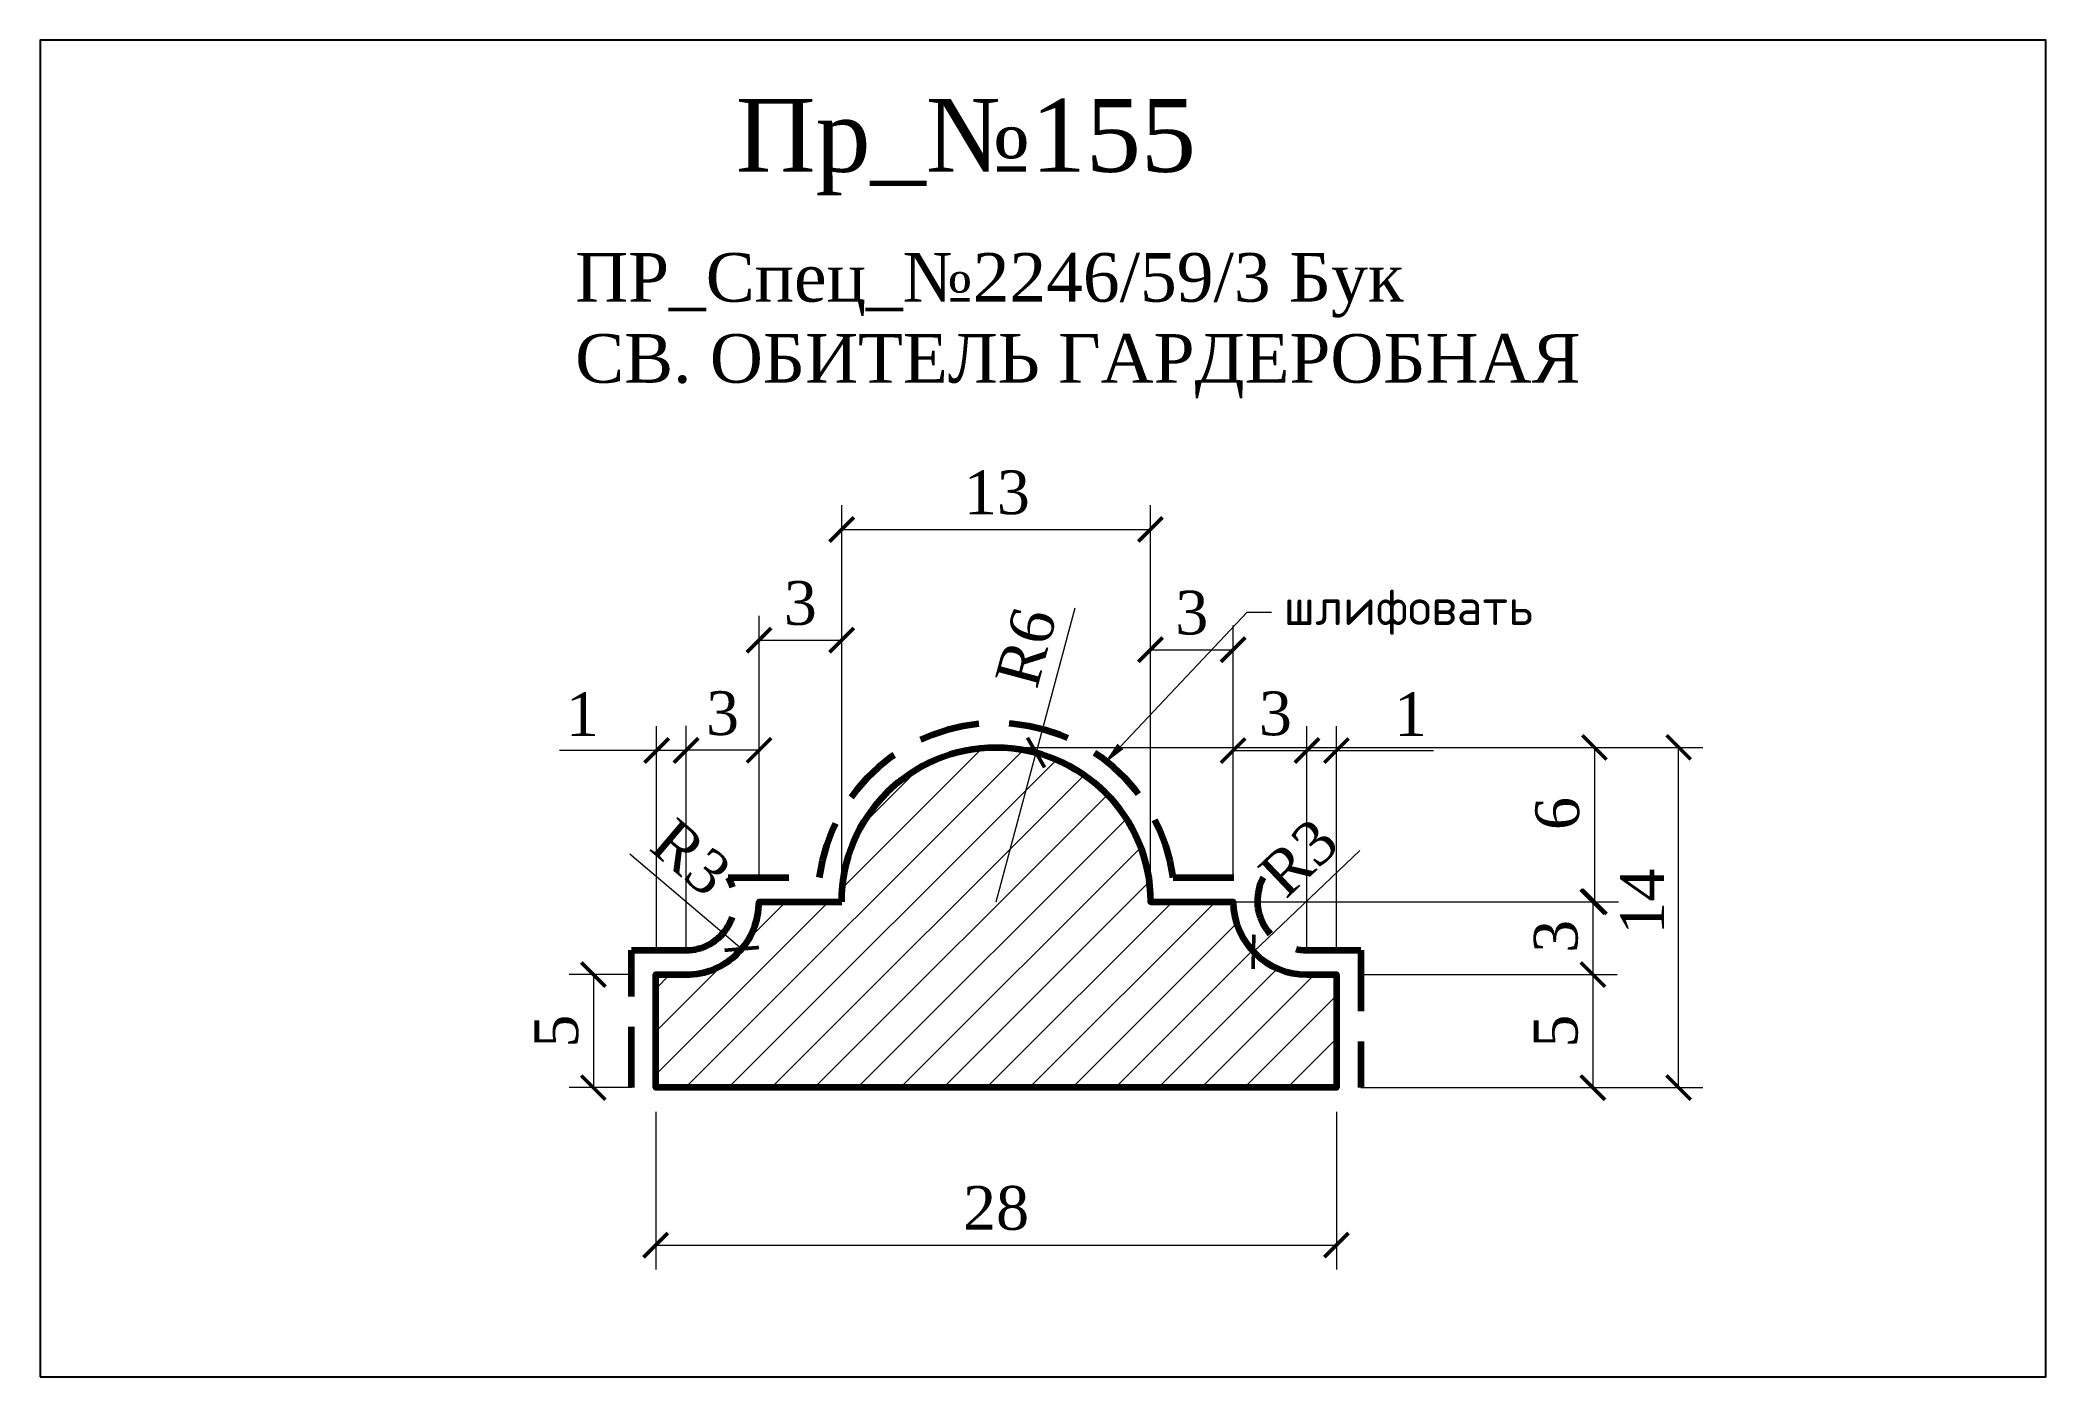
# Model space of a CAD drawing. Header units: millimetres. Extents: x 304105.9 to 304188.4, y -91494 to -91439.
import ezdxf
from ezdxf import colors
from ezdxf.entities.mleader import LeaderData, LeaderLine
from ezdxf.math import Vec2, Vec3

# ---------------------------------------------------------------- set-up
doc = ezdxf.new("R2010")
doc.units = ezdxf.units.MM
doc.header["$MEASUREMENT"] = 0
doc.linetypes.add('HIDDEN', pattern=[0.375, 0.25, -0.125])
doc.layers.add('Outside panel', color=7, linetype='Continuous', lineweight=18, true_color=0x7f5e57)
for name, color, linetype, lineweight in [('линия 15', 7, 'Continuous', 15), ('линия 50', 1, 'Continuous', 211), ('служебный слой РАЗМЕРЫ', 7, 'Continuous', 9)]:
    doc.layers.add(name, color=color, linetype=linetype, lineweight=lineweight)
doc.layers.add('размеры в модели', color=7, linetype='Continuous')
doc.styles.add('ELECT', font='times.ttf')
doc.styles.get("Standard").update_dxf_attribs({"font": 'times.ttf'})
doc.styles.add('ЕСКД профили текст', font='isocpeur.ttf')
doc.dimstyles.new('M_1', dxfattribs={"dimtxt": 1.8, "dimasz": 1, "dimexe": 1, "dimexo": 1, "dimgap": 0.6, "dimtad": 1, "dimdec": 0, "dimdsep": 46, "dimtxsty": 'Standard', "dimblk": 'ARCHTICK', "dimcen": -5, "dimclrd": 7, "dimclre": 7, "dimclrt": 7, "dimadec": 0, "dimazin": 0, "dimtfac": 1, "dimtdec": 0, "dimtmove": 0, "dimatfit": 3, "dimfxl": 1, "dimtolj": 1, "dimtzin": 0, "dimlwd": 5, "dimlwe": 5, "dimarcsym": 0})

# ---------------------------------------------------------------- blocks, each defined once
blk = doc.blocks.new('_ArchTick')
at = {"color": 0, "linetype": 'ByBlock', "const_width": 0.15}
blk.add_lwpolyline([(-0.5, -0.5), (0.5, 0.5)], dxfattribs=at)
blk = doc.blocks.new('*D17')
at = {"color": 7, "lineweight": 5, "ltscale": 1000, "transparency": 16777216}
for p, q in [((304146.177, -91468.144), (304174.252, -91468.144)), ((304173.252, -91482.144), (304173.252, -91468.144)), ((304160.177, -91482.144), (304174.252, -91482.144))]:
    blk.add_line(p, q, dxfattribs=at)
at = {"layer": 'Defpoints', "color": 0, "ltscale": 1000, "transparency": 16777216}
for p in [(304145.177, -91468.144), (304173.252, -91468.144), (304159.177, -91482.144)]:
    blk.add_point(p, dxfattribs=at)
at = {"color": 7, "lineweight": 5, "ltscale": 1000, "transparency": 16777216}
for p, rotation in [((304173.252, -91468.144), 90), ((304173.252, -91482.144), 270)]:
    blk.add_blockref('_ArchTick', p, dxfattribs=dict(at, rotation=rotation))
at = {"color": 7, "ltscale": 1000, "transparency": 16777216, "insert": (304171.752, -91474.489), "char_height": 1.8, "attachment_point": 5, "rotation": 90}
blk.add_mtext('\\A1;14', dxfattribs=at)
blk = doc.blocks.new('*D16')
at = {"layer": 'Defpoints', "color": 0, "ltscale": 1000, "transparency": 16777216}
for p in [(304132.427, -91474.495), (304134.715, -91476.435)]:
    blk.add_point(p, dxfattribs=at)
at = {"layer": 'линия 15', "color": 7, "lineweight": 5, "ltscale": 1000, "transparency": 16777216}
blk.add_line((304130.112, -91472.531), (304134.715, -91476.435), dxfattribs=at)
at = {"layer": 'линия 15', "color": 7, "lineweight": 5, "ltscale": 1000, "transparency": 16777216, "rotation": 319.7030802200152}
blk.add_blockref('_ArchTick', (304134.715, -91476.435), dxfattribs=at)
at = {"layer": 'линия 15', "color": 7, "ltscale": 1000, "transparency": 16777216, "insert": (304132.631, -91472.68), "char_height": 1.8, "attachment_point": 5, "rotation": 319.70308}
blk.add_mtext('\\A1;R3', dxfattribs=at)
blk = doc.blocks.new('*D15')
at = {"layer": 'Defpoints', "color": 0, "ltscale": 1000, "transparency": 16777216}
for p in [(304157.963, -91474.459), (304155.764, -91476.552)]:
    blk.add_point(p, dxfattribs=at)
at = {"layer": 'линия 15', "color": 7, "lineweight": 5, "ltscale": 1000, "transparency": 16777216}
blk.add_line((304160.136, -91472.391), (304155.764, -91476.552), dxfattribs=at)
at = {"layer": 'линия 15', "color": 7, "lineweight": 5, "ltscale": 1000, "transparency": 16777216, "rotation": 223.5846992089997}
blk.add_blockref('_ArchTick', (304155.764, -91476.552), dxfattribs=at)
at = {"layer": 'линия 15', "color": 7, "ltscale": 1000, "transparency": 16777216, "insert": (304157.63, -91472.684), "char_height": 1.8, "attachment_point": 5, "rotation": 43.5847}
blk.add_mtext('\\A1;R3', dxfattribs=at)
blk = doc.blocks.new('*D14')
at = {"layer": 'Defpoints', "color": 0, "ltscale": 1000, "transparency": 16777216}
for p in [(304154.928, -91474.494), (304159.177, -91477.494), (304169.724, -91477.494)]:
    blk.add_point(p, dxfattribs=at)
at = {"layer": 'линия 15', "color": 7, "lineweight": 5, "ltscale": 1000, "transparency": 16777216}
for p, q in [((304155.928, -91474.494), (304170.724, -91474.494)), ((304169.724, -91474.494), (304169.724, -91477.494)), ((304160.177, -91477.494), (304170.724, -91477.494))]:
    blk.add_line(p, q, dxfattribs=at)
for p, rotation in [((304169.724, -91474.494), 90), ((304169.724, -91477.494), 270)]:
    blk.add_blockref('_ArchTick', p, dxfattribs=dict(at, rotation=rotation))
at = {"layer": 'линия 15', "color": 7, "ltscale": 1000, "transparency": 16777216, "insert": (304168.208, -91475.921), "char_height": 1.8, "attachment_point": 5, "rotation": 90}
blk.add_mtext('\\A1;3', dxfattribs=at)
blk = doc.blocks.new('*D13')
at = {"layer": 'Defpoints', "color": 0, "ltscale": 1000, "transparency": 16777216}
for p in [(304145.177, -91468.144), (304151.527, -91474.494), (304169.785, -91474.494)]:
    blk.add_point(p, dxfattribs=at)
at = {"layer": 'линия 15', "color": 7, "lineweight": 5, "ltscale": 1000, "transparency": 16777216}
for p, q in [((304146.177, -91468.144), (304170.785, -91468.144)), ((304169.785, -91468.144), (304169.785, -91474.494)), ((304152.527, -91474.494), (304170.785, -91474.494))]:
    blk.add_line(p, q, dxfattribs=at)
for p, rotation in [((304169.785, -91468.144), 90), ((304169.785, -91474.494), 270)]:
    blk.add_blockref('_ArchTick', p, dxfattribs=dict(at, rotation=rotation))
at = {"layer": 'линия 15', "color": 7, "ltscale": 1000, "transparency": 16777216, "insert": (304168.269, -91470.867), "char_height": 1.8, "attachment_point": 5, "rotation": 90}
blk.add_mtext('\\A1;6', dxfattribs=at)
blk = doc.blocks.new('*D12')
at = {"layer": 'Defpoints', "color": 0, "ltscale": 1000, "transparency": 16777216}
for p in [(304131.213, -91468.275), (304131.213, -91477.494), (304132.427, -91477.494)]:
    blk.add_point(p, dxfattribs=at)
at = {"layer": 'линия 15', "color": 7, "lineweight": 5, "ltscale": 1000, "transparency": 16777216}
for p, q in [((304131.213, -91476.494), (304131.213, -91467.275)), ((304132.427, -91476.494), (304132.427, -91467.275)), ((304131.213, -91468.275), (304127.216, -91468.275)), ((304132.427, -91468.275), (304131.213, -91468.275))]:
    blk.add_line(p, q, dxfattribs=at)
at = {"layer": 'линия 15', "color": 7, "lineweight": 5, "ltscale": 1000, "transparency": 16777216, "rotation": 180}
blk.add_blockref('_ArchTick', (304131.213, -91468.275), dxfattribs=at)
at = {"layer": 'линия 15', "color": 7, "lineweight": 5, "ltscale": 1000, "transparency": 16777216}
blk.add_blockref('_ArchTick', (304132.427, -91468.275), dxfattribs=at)
at = {"layer": 'линия 15', "color": 7, "ltscale": 1000, "transparency": 16777216, "insert": (304128.163, -91466.775), "char_height": 1.8, "attachment_point": 5}
blk.add_mtext('\\A1;1', dxfattribs=at)
blk = doc.blocks.new('*D11')
at = {"layer": 'Defpoints', "color": 0, "ltscale": 1000, "transparency": 16777216}
for p in [(304132.427, -91468.264), (304135.427, -91474.495), (304132.427, -91477.494)]:
    blk.add_point(p, dxfattribs=at)
at = {"layer": 'линия 15', "color": 7, "lineweight": 5, "ltscale": 1000, "transparency": 16777216}
for p, q in [((304132.427, -91476.494), (304132.427, -91467.264)), ((304135.427, -91473.495), (304135.427, -91467.264)), ((304135.427, -91468.264), (304132.427, -91468.264))]:
    blk.add_line(p, q, dxfattribs=at)
at = {"layer": 'линия 15', "color": 7, "lineweight": 5, "ltscale": 1000, "transparency": 16777216, "rotation": 180}
blk.add_blockref('_ArchTick', (304132.427, -91468.264), dxfattribs=at)
at = {"layer": 'линия 15', "color": 7, "lineweight": 5, "ltscale": 1000, "transparency": 16777216}
blk.add_blockref('_ArchTick', (304135.427, -91468.264), dxfattribs=at)
at = {"layer": 'линия 15', "color": 7, "ltscale": 1000, "transparency": 16777216, "insert": (304133.927, -91466.749), "char_height": 1.8, "attachment_point": 5}
blk.add_mtext('\\A1;3', dxfattribs=at)
blk = doc.blocks.new('*D10')
at = {"layer": 'Defpoints', "color": 0, "ltscale": 1000, "transparency": 16777216}
for p in [(304151.527, -91459.179), (304138.827, -91474.494), (304151.527, -91474.494)]:
    blk.add_point(p, dxfattribs=at)
at = {"layer": 'линия 15', "color": 7, "lineweight": 5, "ltscale": 1000, "transparency": 16777216}
for p, q in [((304138.827, -91473.494), (304138.827, -91458.179)), ((304151.527, -91473.494), (304151.527, -91458.179)), ((304138.827, -91459.179), (304151.527, -91459.179))]:
    blk.add_line(p, q, dxfattribs=at)
at = {"layer": 'линия 15', "color": 7, "lineweight": 5, "ltscale": 1000, "transparency": 16777216, "rotation": 180}
blk.add_blockref('_ArchTick', (304138.827, -91459.179), dxfattribs=at)
at = {"layer": 'линия 15', "color": 7, "lineweight": 5, "ltscale": 1000, "transparency": 16777216}
blk.add_blockref('_ArchTick', (304151.527, -91459.179), dxfattribs=at)
at = {"layer": 'линия 15', "color": 7, "ltscale": 1000, "transparency": 16777216, "insert": (304145.209, -91457.664), "char_height": 1.8, "attachment_point": 5}
blk.add_mtext('\\A1;13', dxfattribs=at)
blk = doc.blocks.new('*D9')
at = {"layer": 'Defpoints', "color": 0, "ltscale": 1000, "transparency": 16777216}
for p in [(304159.177, -91468.275), (304157.963, -91477.494), (304159.177, -91477.494)]:
    blk.add_point(p, dxfattribs=at)
at = {"layer": 'линия 15', "color": 7, "lineweight": 5, "ltscale": 1000, "transparency": 16777216}
for p, q in [((304157.963, -91476.494), (304157.963, -91467.275)), ((304159.177, -91476.494), (304159.177, -91467.275)), ((304157.963, -91468.275), (304159.177, -91468.275)), ((304159.177, -91468.275), (304163.174, -91468.275))]:
    blk.add_line(p, q, dxfattribs=at)
at = {"layer": 'линия 15', "color": 7, "lineweight": 5, "ltscale": 1000, "transparency": 16777216, "rotation": 180}
blk.add_blockref('_ArchTick', (304157.963, -91468.275), dxfattribs=at)
at = {"layer": 'линия 15', "color": 7, "lineweight": 5, "ltscale": 1000, "transparency": 16777216}
blk.add_blockref('_ArchTick', (304159.177, -91468.275), dxfattribs=at)
at = {"layer": 'линия 15', "color": 7, "ltscale": 1000, "transparency": 16777216, "insert": (304162.227, -91466.775), "char_height": 1.8, "attachment_point": 5}
blk.add_mtext('\\A1;1', dxfattribs=at)
blk = doc.blocks.new('*D8')
at = {"layer": 'Defpoints', "color": 0, "ltscale": 1000, "transparency": 16777216}
for p in [(304157.963, -91468.275), (304154.928, -91474.494), (304157.963, -91477.494)]:
    blk.add_point(p, dxfattribs=at)
at = {"layer": 'линия 15', "color": 7, "lineweight": 5, "ltscale": 1000, "transparency": 16777216}
for p, q in [((304154.928, -91473.494), (304154.928, -91467.275)), ((304157.963, -91476.494), (304157.963, -91467.275)), ((304154.928, -91468.275), (304157.963, -91468.275))]:
    blk.add_line(p, q, dxfattribs=at)
at = {"layer": 'линия 15', "color": 7, "lineweight": 5, "ltscale": 1000, "transparency": 16777216, "rotation": 180}
blk.add_blockref('_ArchTick', (304154.928, -91468.275), dxfattribs=at)
at = {"layer": 'линия 15', "color": 7, "lineweight": 5, "ltscale": 1000, "transparency": 16777216}
blk.add_blockref('_ArchTick', (304157.963, -91468.275), dxfattribs=at)
at = {"layer": 'линия 15', "color": 7, "ltscale": 1000, "transparency": 16777216, "insert": (304156.666, -91466.759), "char_height": 1.8, "attachment_point": 5}
blk.add_mtext('\\A1;3', dxfattribs=at)
blk = doc.blocks.new('*D7')
at = {"layer": 'Defpoints', "color": 0, "ltscale": 1000, "transparency": 16777216}
for p in [(304146.821, -91468.361), (304145.177, -91474.494)]:
    blk.add_point(p, dxfattribs=at)
at = {"layer": 'размеры в модели', "color": 7, "lineweight": 5, "ltscale": 1000, "transparency": 16777216}
for p in [(304148.414, -91462.417), (304145.177, -91474.494)]:
    blk.add_line(p, (304146.821, -91468.361), dxfattribs=at)
at = {"layer": 'размеры в модели', "color": 7, "lineweight": 5, "ltscale": 1000, "transparency": 16777216, "rotation": 254.9955593399527}
blk.add_blockref('_ArchTick', (304146.821, -91468.361), dxfattribs=at)
at = {"layer": 'размеры в модели', "color": 7, "ltscale": 1000, "transparency": 16777216, "insert": (304146.413, -91464.031), "char_height": 1.8, "attachment_point": 5, "rotation": 74.99556}
blk.add_mtext('\\A1;R6', dxfattribs=at)
blk = doc.blocks.new('*D6')
at = {"layer": 'Defpoints', "color": 0, "ltscale": 1000, "transparency": 16777216}
for p in [(304159.177, -91477.494), (304159.177, -91482.144), (304169.724, -91482.144)]:
    blk.add_point(p, dxfattribs=at)
at = {"layer": 'размеры в модели', "color": 7, "lineweight": 5, "ltscale": 1000, "transparency": 16777216}
for p, q in [((304160.177, -91477.494), (304170.724, -91477.494)), ((304169.724, -91477.494), (304169.724, -91482.144)), ((304160.177, -91482.144), (304170.724, -91482.144))]:
    blk.add_line(p, q, dxfattribs=at)
for p, rotation in [((304169.724, -91477.494), 90), ((304169.724, -91482.144), 270)]:
    blk.add_blockref('_ArchTick', p, dxfattribs=dict(at, rotation=rotation))
at = {"layer": 'размеры в модели', "color": 7, "ltscale": 1000, "transparency": 16777216, "insert": (304168.208, -91479.819), "char_height": 1.8, "attachment_point": 5, "rotation": 90}
blk.add_mtext('\\A1;5', dxfattribs=at)
blk = doc.blocks.new('*D5')
at = {"layer": 'Defpoints', "color": 0, "ltscale": 1000, "transparency": 16777216}
for p in [(304131.177, -91477.494), (304128.614, -91482.144), (304131.177, -91482.144)]:
    blk.add_point(p, dxfattribs=at)
at = {"layer": 'размеры в модели', "color": 7, "lineweight": 5, "ltscale": 1000, "transparency": 16777216}
for p, q in [((304130.177, -91477.494), (304127.614, -91477.494)), ((304128.614, -91477.494), (304128.614, -91482.144)), ((304130.177, -91482.144), (304127.614, -91482.144))]:
    blk.add_line(p, q, dxfattribs=at)
for p, rotation in [((304128.614, -91477.494), 90), ((304128.614, -91482.144), 270)]:
    blk.add_blockref('_ArchTick', p, dxfattribs=dict(at, rotation=rotation))
at = {"layer": 'размеры в модели', "color": 7, "ltscale": 1000, "transparency": 16777216, "insert": (304127.098, -91479.819), "char_height": 1.8, "attachment_point": 5, "rotation": 90}
blk.add_mtext('\\A1;5', dxfattribs=at)
blk = doc.blocks.new('*D4')
at = {"layer": 'Defpoints', "color": 0, "ltscale": 1000, "transparency": 16777216}
for p in [(304138.827, -91463.731), (304135.427, -91474.494), (304138.827, -91474.494)]:
    blk.add_point(p, dxfattribs=at)
at = {"layer": 'размеры в модели', "color": 7, "lineweight": 5, "ltscale": 1000, "transparency": 16777216}
for p, q in [((304135.427, -91473.494), (304135.427, -91462.731)), ((304138.827, -91473.494), (304138.827, -91462.731)), ((304135.427, -91463.731), (304138.827, -91463.731))]:
    blk.add_line(p, q, dxfattribs=at)
at = {"layer": 'размеры в модели', "color": 7, "lineweight": 5, "ltscale": 1000, "transparency": 16777216, "rotation": 180}
blk.add_blockref('_ArchTick', (304135.427, -91463.731), dxfattribs=at)
at = {"layer": 'размеры в модели', "color": 7, "lineweight": 5, "ltscale": 1000, "transparency": 16777216}
blk.add_blockref('_ArchTick', (304138.827, -91463.731), dxfattribs=at)
at = {"layer": 'размеры в модели', "color": 7, "ltscale": 1000, "transparency": 16777216, "insert": (304137.127, -91462.216), "char_height": 1.8, "attachment_point": 5}
blk.add_mtext('\\A1;3', dxfattribs=at)
blk = doc.blocks.new('*D3')
at = {"layer": 'Defpoints', "color": 0, "ltscale": 1000, "transparency": 16777216}
for p in [(304154.928, -91464.126), (304151.527, -91474.494), (304154.928, -91474.494)]:
    blk.add_point(p, dxfattribs=at)
at = {"layer": 'размеры в модели', "color": 7, "lineweight": 5, "ltscale": 1000, "transparency": 16777216}
for p, q in [((304151.527, -91473.494), (304151.527, -91463.126)), ((304154.928, -91473.494), (304154.928, -91463.126)), ((304151.527, -91464.126), (304154.928, -91464.126))]:
    blk.add_line(p, q, dxfattribs=at)
at = {"layer": 'размеры в модели', "color": 7, "lineweight": 5, "ltscale": 1000, "transparency": 16777216, "rotation": 180}
blk.add_blockref('_ArchTick', (304151.527, -91464.126), dxfattribs=at)
at = {"layer": 'размеры в модели', "color": 7, "lineweight": 5, "ltscale": 1000, "transparency": 16777216}
blk.add_blockref('_ArchTick', (304154.928, -91464.126), dxfattribs=at)
at = {"layer": 'размеры в модели', "color": 7, "ltscale": 1000, "transparency": 16777216, "insert": (304153.228, -91462.611), "char_height": 1.8, "attachment_point": 5}
blk.add_mtext('\\A1;3', dxfattribs=at)
blk = doc.blocks.new('*D2')
at = {"layer": 'Defpoints', "color": 0, "ltscale": 1000, "transparency": 16777216}
for p in [(304131.177, -91482.144), (304159.177, -91482.144), (304159.177, -91488.622)]:
    blk.add_point(p, dxfattribs=at)
at = {"layer": 'размеры в модели', "color": 7, "lineweight": 5, "ltscale": 1000, "transparency": 16777216}
for p, q in [((304131.177, -91483.144), (304131.177, -91489.622)), ((304159.177, -91483.144), (304159.177, -91489.622)), ((304131.177, -91488.622), (304159.177, -91488.622))]:
    blk.add_line(p, q, dxfattribs=at)
at = {"layer": 'размеры в модели', "color": 7, "lineweight": 5, "ltscale": 1000, "transparency": 16777216, "rotation": 180}
blk.add_blockref('_ArchTick', (304131.177, -91488.622), dxfattribs=at)
at = {"layer": 'размеры в модели', "color": 7, "lineweight": 5, "ltscale": 1000, "transparency": 16777216}
blk.add_blockref('_ArchTick', (304159.177, -91488.622), dxfattribs=at)
at = {"layer": 'размеры в модели', "color": 7, "ltscale": 1000, "transparency": 16777216, "insert": (304145.177, -91487.106), "char_height": 1.8, "attachment_point": 5}
blk.add_mtext('\\A1;28', dxfattribs=at)

msp = doc.modelspace()

# ---------------------------------------------------------------- hatches: boundary and pattern name
at = {"layer": 'Outside panel', "ltscale": 1000}
h = msp.add_hatch(dxfattribs=at)
h.set_pattern_fill('ANSI31', color=256, scale=10, angle=180)
h.set_pattern_definition([(225, (206629.5272, -402458.7951), (0.8838834765, -0.8838834765), [])])
edge = h.paths.add_edge_path()
edge.add_arc((304145.177, -91474.494), 6.35, 360, 540, ccw=False)
edge.add_line((304151.527, -91474.494), (304154.928, -91474.494))
edge.add_arc((304157.963, -91474.459), 3.035, 540.65872, 630.00584)
edge.add_line((304157.963, -91477.494), (304159.177, -91477.494))
edge.add_line((304159.177, -91477.494), (304159.177, -91482.144))
edge.add_line((304159.177, -91482.144), (304131.177, -91482.144))
edge.add_line((304131.177, -91482.144), (304131.177, -91477.494))
edge.add_line((304131.177, -91477.494), (304132.427, -91477.494))
edge.add_arc((304132.427, -91474.495), 3, 629.99546, 720.00454)
edge.add_line((304135.427, -91474.494), (304138.827, -91474.494))

# ---------------------------------------------------------------- linework, layer by layer
at = {"color": 6, "ltscale": 1000}
msp.add_lwpolyline([(304105.858, -91494.045), (304188.358, -91494.045), (304188.358, -91439.045), (304105.858, -91439.045)], close=True, dxfattribs=at)
at = {"layer": 'линия 50', "color": 1, "linetype": 'HIDDEN', "ltscale": 10, "true_color": 0xff0909}
msp.add_lwpolyline([(304130.177, -91482.144), (304130.177, -91476.494), (304132.427, -91476.494, 0.577445), (304134.159, -91473.494), (304137.895, -91473.494, -0.872054), (304152.459, -91473.494), (304156.171, -91473.494, 0.567608), (304157.963, -91476.494), (304160.177, -91476.494), (304160.177, -91482.144)], format="xyb", dxfattribs=at)
at = {"layer": 'линия 50', "color": 7}
msp.add_lwpolyline([(304138.827, -91474.494, -1), (304151.527, -91474.494), (304154.928, -91474.494, 0.41088), (304157.963, -91477.494), (304159.177, -91477.494), (304159.177, -91482.144), (304131.177, -91482.144), (304131.177, -91477.494), (304132.427, -91477.494, 0.41426), (304135.427, -91474.494), (304138.827, -91474.494)], format="xyb", dxfattribs=at)

# ---------------------------------------------------------------- texts
at = {"color": 5, "ltscale": 1000, "style": 'ELECT'}
msp.add_text('Пр_№155', height=3, dxfattribs=at).set_placement((304134.478, -91444.463))
at = {"layer": 'размеры в модели', "color": 7, "ltscale": 1000, "insert": (304127.865, -91447.806), "char_height": 2, "attachment_point": 1}
msp.add_mtext_dynamic_manual_height_columns('ПР_Спец_№2246/59/3 Бук \\PСВ. ОБИТЕЛЬ ГАРДЕРОБНАЯ', width=48.7156, gutter_width=37.22, heights=[21.297], dxfattribs=at)

# ---------------------------------------------------------------- dimensions: what is measured, and where the dimension line sits
at = {"color": 6, "ltscale": 1000}
dim = msp.add_linear_dim(base=(304173.252, -91468.144), p1=(304159.177, -91482.144), p2=(304145.177, -91468.144), angle=90, dimstyle='M_1', dxfattribs=at)
dim.commit()
dim.dimension.update_dxf_attribs({"geometry": '*D17', "text_midpoint": (304173.252, -91474.489), "dimtype": 128})
at = {"layer": 'линия 15', "color": 5, "ltscale": 1000}
for base, p1, p2, picture, middle in [((304151.527, -91459.179), (304138.827, -91474.494), (304151.527, -91474.494), '*D10', (304145.209, -91459.179)), ((304132.427, -91468.264), (304135.427, -91474.495), (304132.427, -91477.494), '*D11', (304133.927, -91468.264)), ((304157.963, -91468.275), (304154.928, -91474.494), (304157.963, -91477.494), '*D8', (304156.666, -91468.275)), ((304159.177, -91468.275), (304157.963, -91477.494), (304159.177, -91477.494), '*D9', (304162.227, -91468.275))]:
    dim = msp.add_linear_dim(base=base, p1=p1, p2=p2, dimstyle='M_1', dxfattribs=at)
    dim.commit()
    dim.dimension.update_dxf_attribs({"geometry": picture, "text_midpoint": middle, "dimtype": 128})
for base, p1, p2, angle, picture, middle in [((304131.213, -91468.275), (304132.427, -91477.494), (304131.213, -91477.494), 180, '*D12', (304128.163, -91468.275)), ((304169.785, -91474.494), (304145.177, -91468.144), (304151.527, -91474.494), 90, '*D13', (304169.785, -91470.867)), ((304169.724, -91477.494), (304154.928, -91474.494), (304159.177, -91477.494), 90, '*D14', (304169.724, -91475.921))]:
    dim = msp.add_linear_dim(base=base, p1=p1, p2=p2, angle=angle, dimstyle='M_1', dxfattribs=at)
    dim.commit()
    dim.dimension.update_dxf_attribs({"geometry": picture, "text_midpoint": middle, "dimtype": 128})
for center, mpoint, picture, middle in [((304132.427, -91474.495), (304134.715, -91476.435), '*D16', (304131.651, -91473.836)), ((304157.963, -91474.459), (304155.764, -91476.552), '*D15', (304158.675, -91473.782))]:
    dim = msp.add_radius_dim(center=center, mpoint=mpoint, dimstyle='M_1', dxfattribs=at)
    dim.commit()
    dim.dimension.update_dxf_attribs({"geometry": picture, "text_midpoint": middle, "dimtype": 132})
at = {"layer": 'размеры в модели', "color": 0, "ltscale": 1000}
for base, p1, p2, angle, picture, middle in [((304138.827, -91463.731), (304135.427, -91474.494), (304138.827, -91474.494), 180, '*D4', (304137.127, -91462.216)), ((304154.928, -91464.126), (304151.527, -91474.494), (304154.928, -91474.494), 180, '*D3', (304153.228, -91462.611)), ((304128.614, -91482.144), (304131.177, -91477.494), (304131.177, -91482.144), 270, '*D5', (304127.098, -91479.819)), ((304169.724, -91482.144), (304159.177, -91477.494), (304159.177, -91482.144), 270, '*D6', (304168.208, -91479.819)), ((304159.177, -91488.622), (304131.177, -91482.144), (304159.177, -91482.144), 180, '*D2', (304145.177, -91487.106))]:
    dim = msp.add_linear_dim(base=base, p1=p1, p2=p2, angle=angle, dimstyle='M_1', dxfattribs=at)
    dim.commit()
    dim.dimension.update_dxf_attribs({"geometry": picture, "text_midpoint": middle})
at = {"layer": 'размеры в модели', "color": 5, "ltscale": 1000}
dim = msp.add_radius_dim(center=(304145.177, -91474.494), mpoint=(304146.821, -91468.361), dimstyle='M_1', dxfattribs=at)
dim.commit()
dim.dimension.update_dxf_attribs({"geometry": '*D7', "text_midpoint": (304146.413, -91464.031)})

# ---------------------------------------------------------------- leaders
at = {"layer": 'служебный слой РАЗМЕРЫ'}
ml = msp.add_multileader_mtext('Standard', dxfattribs=at)
ml.set_content('\\A1;шлифовать', color=256, style='ЕСКД профили текст')
ml.set_leader_properties(color=256, linetype='ByLayer', lineweight=-1)
ml.build(insert=Vec2(0, 0))
ml.multileader.update_dxf_attribs({"dogleg_length": 1, "arrow_head_size": 1})
ctx = ml.context
ctx.base_point, ctx.char_height, ctx.arrow_head_size, ctx.landing_gap_size, ctx.plane_origin = Vec3(304156.507, -91462.585), 1.5, 1, 0.5, Vec3(304175.542, -91431.73)
notes = []
notes.append((ctx, [(1, (1, 1, 0), (304155.507, -91462.585), (1, 0), 1, [(0, [(304149.603, -91468.834)], 0, [])])]))
ctx.mtext.insert, ctx.mtext.flow_direction = Vec3(304157.007, -91461.61), 5
for ctx, leaders in notes:
    for number, flags, end, landing, length, lines in leaders:
        leader = LeaderData()
        leader.index, (leader.has_last_leader_line, leader.has_dogleg_vector, leader.attachment_direction) = number, flags
        leader.last_leader_point, leader.dogleg_vector, leader.dogleg_length = Vec3(end), Vec3(landing), length
        for number, points, colour, breaks in lines:
            line = LeaderLine()
            line.index, line.vertices, line.color, line.breaks = number, Vec3.list(points), colors.encode_raw_color(colour), breaks
            leader.lines.append(line)
        ctx.leaders.append(leader)

doc.saveas('drawing.dxf')
